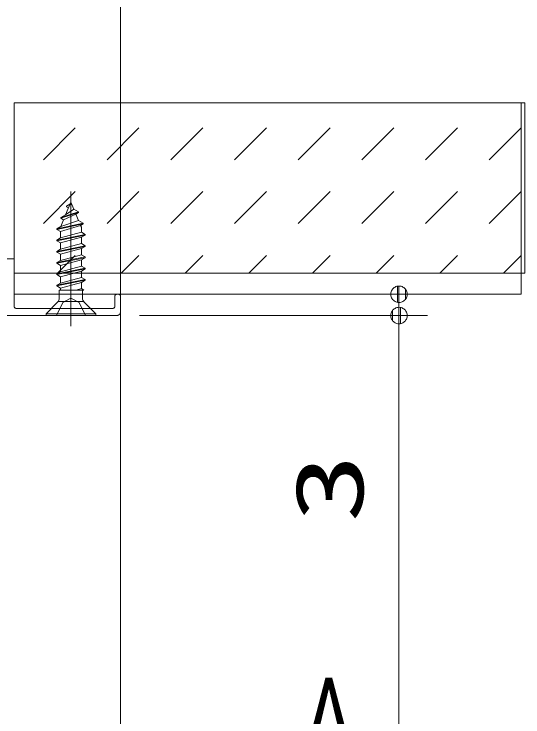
# Model space of a CAD drawing. Units: millimetres on the paper. Extents: x -305 to 305, y -152 to 152.
# Drawn here: x 57.33 to 75.27, y 79.58 to 104.36 of the extents above; entities that cross this region are included whole.
import ezdxf
from ezdxf.enums import TextEntityAlignment as Align

# ---------------------------------------------------------------- set-up
doc = ezdxf.new("R2010")
doc.units = ezdxf.units.MM
for name, pattern in [('LONG_CHAIN', [21, 18, -1, 1, -1]), ('LONG_DASHED2', [13, 12, -1]), ('LONG_DOUBLE_CHAIN', [21.8, 18, -1, 0.6, -0.6, 0.6, -1])]:
    doc.linetypes.add(name, pattern=pattern)
doc.layers.add('0-2_0', color=7, linetype='Continuous', lineweight=9)
doc.layers.add('0-3_S3', color=7, linetype='Continuous', lineweight=9)
doc.styles.add('ＭＳ ゴシック', font='')
doc.styles.get('ＭＳ ゴシック').set_extended_font_data('MS Gothic')

# ---------------------------------------------------------------- blocks, each defined once
blk = doc.blocks.new('_DOTSMALL')
at = {"layer": '0-2_0'}
for p, q in [((0.0746, 0.1), (-0.0746, 0.1)), ((0.1223, -0.0248), (-0.1223, -0.0248))]:
    blk.add_line(p, q, dxfattribs=at)
for points in [[(0.125, 0), (0.124, 0.0157), (0.1211, 0.0311), (0.1162, 0.046), (0.1095, 0.0602), (0.1011, 0.0735), (0.0911, 0.0856), (0.0797, 0.0963), (0.067, 0.1055), (0.0532, 0.1131), (0.0386, 0.1189), (0.0234, 0.1228), (0.0078, 0.1248), (-0.0078, 0.1248), (-0.0234, 0.1228), (-0.0386, 0.1189), (-0.0532, 0.1131), (-0.067, 0.1055), (-0.0797, 0.0963), (-0.0911, 0.0856), (-0.1011, 0.0735), (-0.1095, 0.0602), (-0.1162, 0.046), (-0.1211, 0.0311), (-0.124, 0.0157), (-0.125, 0), (0, 0)], [(-0.125, 0), (-0.124, -0.0157), (-0.1211, -0.0311), (-0.1162, -0.046), (-0.1095, -0.0602), (-0.1011, -0.0735), (-0.0911, -0.0856), (-0.0797, -0.0963), (-0.067, -0.1055), (-0.0532, -0.1131), (-0.0386, -0.1189), (-0.0234, -0.1228), (-0.0078, -0.1248), (0.0078, -0.1248), (0.0234, -0.1228), (0.0386, -0.1189), (0.0532, -0.1131), (0.067, -0.1055), (0.0797, -0.0963), (0.0911, -0.0856), (0.1011, -0.0735), (0.1095, -0.0602), (0.1162, -0.046), (0.1211, -0.0311), (0.124, -0.0157), (0.125, 0), (0, 0)]]:
    blk.add_lwpolyline(points, close=True, dxfattribs=at)

msp = doc.modelspace()

# ---------------------------------------------------------------- linework, layer by layer
at = {"layer": '0-3_S3'}
for p, q in [((61.082, 94.485), (61.082, 122.095)), ((61.082, 93.734), (61.082, 114.767)), ((58.366, 99.224), (59.488, 100.347)), ((60.611, 99.224), (61.734, 100.347)), ((62.856, 99.224), (63.979, 100.347)), ((65.101, 99.224), (66.224, 100.347)), ((67.346, 99.224), (68.469, 100.347)), ((69.591, 99.224), (70.714, 100.347)), ((71.836, 99.224), (72.959, 100.347)), ((74.081, 99.224), (75.204, 100.347)), ((58.366, 96.979), (59.488, 98.102)), ((60.611, 96.979), (61.734, 98.102)), ((62.856, 96.979), (63.979, 98.102)), ((65.101, 96.979), (66.224, 98.102)), ((67.346, 96.979), (68.469, 98.102)), ((69.591, 96.979), (70.714, 98.102)), ((71.836, 96.979), (72.959, 98.102)), ((74.081, 96.979), (75.204, 98.102)), ((59.334, 97.735), (59.147, 97.284)), ((59.184, 97.587), (59.301, 97.655)), ((59.334, 97.735), (59.44, 97.479)), ((59.147, 97.284), (59.44, 97.479)), ((59.184, 97.562), (59.184, 97.587)), ((59.184, 97.562), (59.247, 97.526)), ((59.44, 97.479), (59.596, 97.389)), ((59.596, 97.364), (59.596, 97.389)), ((58.984, 97.165), (59.596, 97.364)), ((58.984, 97.19), (59.147, 97.284)), ((58.984, 97.165), (59.076, 97.112)), ((59.076, 97.112), (59.509, 97.313)), ((59.509, 97.313), (59.596, 97.364)), ((59.509, 97.313), (59.601, 97.089)), ((58.834, 96.792), (59.771, 96.991)), ((58.834, 96.767), (59.771, 96.966)), ((59.675, 96.911), (58.965, 96.692)), ((59.076, 97.112), (58.978, 96.876)), ((58.978, 96.876), (59.601, 97.089)), ((59.601, 97.089), (59.771, 96.991)), ((59.675, 96.911), (59.771, 96.966)), ((59.675, 96.911), (59.703, 96.845)), ((59.771, 96.966), (59.771, 96.991)), ((58.834, 96.792), (58.978, 96.876)), ((58.834, 96.767), (58.834, 96.792)), ((58.834, 96.767), (58.965, 96.692)), ((58.965, 96.471), (58.965, 96.692)), ((58.965, 96.471), (59.703, 96.669)), ((59.703, 96.669), (59.703, 96.845)), ((59.703, 96.669), (59.834, 96.594)), ((59.834, 96.594), (58.834, 96.395)), ((58.834, 96.37), (59.834, 96.569)), ((58.834, 96.395), (58.965, 96.471)), ((58.834, 96.37), (58.834, 96.395)), ((59.703, 96.493), (58.965, 96.294)), ((59.703, 96.493), (59.834, 96.569)), ((59.703, 96.272), (59.703, 96.493)), ((59.834, 96.569), (59.834, 96.594)), ((58.834, 96.37), (58.965, 96.294)), ((58.834, 95.997), (59.834, 96.196)), ((59.834, 96.171), (58.834, 95.972)), ((58.965, 96.073), (58.965, 96.294)), ((58.965, 96.073), (59.703, 96.272)), ((59.703, 96.272), (59.834, 96.196)), ((59.703, 96.095), (59.834, 96.171)), ((59.834, 96.171), (59.834, 96.196)), ((58.834, 95.997), (58.965, 96.073)), ((58.834, 95.972), (58.834, 95.997)), ((58.834, 95.972), (58.965, 95.897)), ((59.703, 96.095), (58.965, 95.897)), ((59.703, 95.874), (59.703, 96.095)), ((42.832, 95.735), (57.332, 95.735)), ((57.332, 95.735), (57.332, 94.485)), ((58.834, 95.6), (59.834, 95.799)), ((59.834, 95.774), (58.834, 95.575)), ((58.834, 95.6), (58.965, 95.676)), ((58.866, 95.234), (59.488, 95.856)), ((58.965, 95.676), (58.965, 95.897)), ((58.965, 95.676), (59.703, 95.874)), ((59.703, 95.698), (58.965, 95.499)), ((59.703, 95.874), (59.834, 95.799)), ((59.703, 95.698), (59.834, 95.774)), ((59.703, 95.477), (59.703, 95.698)), ((59.834, 95.774), (59.834, 95.799)), ((61.111, 95.234), (61.734, 95.856)), ((63.356, 95.234), (63.979, 95.856)), ((65.601, 95.234), (66.224, 95.856)), ((67.846, 95.234), (68.469, 95.856)), ((70.091, 95.234), (70.714, 95.856)), ((72.336, 95.234), (72.959, 95.856)), ((74.581, 95.234), (75.204, 95.856)), ((58.834, 95.575), (58.834, 95.6)), ((58.834, 95.575), (58.965, 95.499)), ((58.965, 95.499), (58.965, 95.278)), ((58.965, 95.278), (59.703, 95.477)), ((59.703, 95.477), (59.834, 95.401)), ((57.332, 95.16), (57.332, 94.06)), ((58.834, 95.202), (59.834, 95.401)), ((59.834, 95.376), (58.834, 95.177)), ((58.834, 95.202), (58.965, 95.278)), ((58.834, 95.177), (58.834, 95.202)), ((58.834, 95.177), (58.965, 95.102)), ((59.703, 95.3), (58.965, 95.102)), ((59.703, 95.3), (59.834, 95.376)), ((59.703, 95.079), (59.703, 95.3)), ((59.834, 95.376), (59.834, 95.401)), ((58.834, 94.805), (59.834, 95.004)), ((59.834, 94.979), (58.834, 94.78)), ((58.965, 95.102), (58.965, 94.881)), ((58.965, 94.881), (59.703, 95.079)), ((59.703, 95.079), (59.834, 95.004)), ((59.703, 94.903), (59.834, 94.979)), ((59.834, 94.979), (59.834, 95.004)), ((58.834, 94.805), (58.965, 94.881)), ((58.834, 94.78), (58.834, 94.805)), ((58.834, 94.78), (58.965, 94.704)), ((59.703, 94.903), (58.965, 94.704)), ((58.965, 94.704), (58.965, 94.632)), ((59.516, 94.632), (59.703, 94.682)), ((59.703, 94.682), (59.703, 94.903)), ((59.703, 94.682), (59.789, 94.632)), ((61.082, 94.486), (57.332, 94.486)), ((61.084, 94.485), (57.334, 94.485)), ((59.789, 94.632), (58.925, 94.632)), ((58.925, 94.347), (58.925, 94.632)), ((59.743, 94.347), (59.743, 94.632)), ((60.957, 94.485), (61.007, 94.485)), ((61.082, 14.11), (61.082, 94.485)), ((70.9, 94.484), (70.9, 93.734)), ((58.459, 93.797), (58.866, 94.205)), ((59.771, 94.235), (58.896, 94.235)), ((60.882, 94.06), (60.882, 94.41)), ((61.082, 94.41), (61.082, 93.86)), ((57.407, 93.985), (60.807, 93.985)), ((60.957, 93.735), (53.107, 93.735)), ((58.459, 93.735), (58.459, 93.797)), ((58.459, 93.797), (60.209, 93.797)), ((58.459, 93.735), (60.209, 93.735)), ((58.459, 93.735), (60.209, 93.735)), ((61.757, 93.734), (71.9, 93.734)), ((70.9, 93.734), (70.4, 93.734)), ((70.9, 93.734), (70.9, 85.427)), ((70.9, 93.734), (70.9, 14.859))]:
    msp.add_line(p, q, dxfattribs=at)
at = {"layer": '0-3_S3', "linetype": 'LONG_DOUBLE_CHAIN'}
for p, q in [((57.332, 101.234), (75.207, 101.234)), ((57.332, 94.484), (57.332, 101.234)), ((75.207, 94.484), (75.207, 101.234)), ((57.332, 94.484), (75.207, 94.484))]:
    msp.add_line(p, q, dxfattribs=at)
at = {"layer": '0-3_S3', "linetype": 'LONG_CHAIN'}
msp.add_line((59.334, 93.36), (59.334, 98.109), dxfattribs=at)
at = {"layer": '0-3_S3', "linetype": 'LONG_DASHED2'}
for p, q in [((59.62, 94.189), (59.334, 94.341)), ((59.846, 93.735), (59.62, 94.189))]:
    msp.add_line(p, q, dxfattribs=at)
at = {"layer": '0-3_S3'}
msp.add_lwpolyline([(75.332, 95.234), (57.332, 95.234), (57.332, 101.234), (75.332, 101.234)], close=True, dxfattribs=at)
for points in [[(58.984, 97.165), (58.984, 97.19), (59.596, 97.389)], [(57.327, 95.186), (57.327, 95.183), (57.328, 95.181), (57.329, 95.179), (57.329, 95.177), (57.33, 95.174), (57.33, 95.172), (57.331, 95.17), (57.331, 95.167), (57.332, 95.165), (57.332, 95.163), (57.332, 95.16), (57.332, 95.16)], [(60.882, 94.41), (60.882, 94.413), (60.883, 94.415), (60.883, 94.417), (60.883, 94.42), (60.884, 94.422), (60.884, 94.424), (60.885, 94.427), (60.885, 94.429), (60.886, 94.431), (60.887, 94.433), (60.887, 94.436), (60.888, 94.438), (60.889, 94.44), (60.89, 94.442), (60.891, 94.444), (60.892, 94.447), (60.893, 94.449), (60.894, 94.451), (60.895, 94.453), (60.897, 94.455), (60.898, 94.456), (60.899, 94.458), (60.901, 94.46), (60.902, 94.462), (60.904, 94.463), (60.906, 94.465), (60.907, 94.467), (60.909, 94.468), (60.911, 94.469), (60.913, 94.471), (60.915, 94.472), (60.917, 94.473), (60.919, 94.474), (60.921, 94.475), (60.923, 94.477), (60.925, 94.477), (60.927, 94.478), (60.93, 94.479), (60.932, 94.48)], [(60.932, 94.48), (60.934, 94.481), (60.936, 94.481), (60.939, 94.482), (60.941, 94.483), (60.943, 94.483), (60.946, 94.484), (60.948, 94.484), (60.95, 94.485), (60.953, 94.485), (60.955, 94.485), (60.957, 94.485)], [(61.007, 94.485), (61.009, 94.485), (61.012, 94.485), (61.014, 94.485), (61.016, 94.484), (61.019, 94.484), (61.021, 94.483), (61.023, 94.483), (61.026, 94.482), (61.028, 94.481), (61.03, 94.481), (61.032, 94.48), (61.035, 94.479), (61.037, 94.478), (61.039, 94.477), (61.041, 94.477), (61.043, 94.475), (61.045, 94.474), (61.047, 94.473), (61.049, 94.472), (61.051, 94.471), (61.053, 94.469), (61.055, 94.468), (61.057, 94.467), (61.058, 94.465), (61.06, 94.463), (61.062, 94.462), (61.063, 94.46), (61.065, 94.458), (61.066, 94.456), (61.067, 94.455), (61.069, 94.453), (61.07, 94.451), (61.071, 94.449), (61.072, 94.447), (61.073, 94.444), (61.074, 94.442), (61.075, 94.44), (61.076, 94.438), (61.077, 94.436)], [(61.077, 94.436), (61.077, 94.433), (61.078, 94.431), (61.079, 94.429), (61.079, 94.427), (61.08, 94.424), (61.08, 94.422), (61.081, 94.42), (61.081, 94.417), (61.082, 94.415), (61.082, 94.413), (61.082, 94.41)], [(60.209, 93.735), (60.209, 93.797), (59.801, 94.205)], [(57.332, 94.06), (57.332, 94.058), (57.333, 94.056), (57.333, 94.054), (57.333, 94.051), (57.334, 94.049), (57.334, 94.047), (57.335, 94.044), (57.335, 94.042), (57.336, 94.04), (57.337, 94.037), (57.337, 94.035), (57.338, 94.033), (57.339, 94.031), (57.34, 94.029), (57.341, 94.026), (57.342, 94.024), (57.343, 94.022), (57.344, 94.02), (57.345, 94.018), (57.347, 94.016), (57.348, 94.014), (57.349, 94.013), (57.351, 94.011), (57.352, 94.009), (57.354, 94.007), (57.356, 94.006), (57.357, 94.004), (57.359, 94.003), (57.361, 94.001), (57.363, 94), (57.365, 93.999), (57.367, 93.998), (57.369, 93.996), (57.371, 93.995), (57.373, 93.994), (57.375, 93.993), (57.377, 93.992), (57.38, 93.992), (57.382, 93.991)], [(57.382, 93.991), (57.384, 93.99), (57.386, 93.989), (57.389, 93.989), (57.391, 93.988), (57.393, 93.988), (57.396, 93.987), (57.398, 93.987), (57.4, 93.986), (57.403, 93.986), (57.405, 93.986), (57.407, 93.985)], [(60.807, 93.985), (60.809, 93.986), (60.812, 93.986), (60.814, 93.986), (60.816, 93.987), (60.819, 93.987), (60.821, 93.988), (60.823, 93.988), (60.826, 93.989), (60.828, 93.989), (60.83, 93.99), (60.832, 93.991), (60.835, 93.992), (60.837, 93.992), (60.839, 93.993), (60.841, 93.994), (60.843, 93.995), (60.845, 93.996), (60.847, 93.998), (60.849, 93.999), (60.851, 94), (60.853, 94.001), (60.855, 94.003), (60.857, 94.004), (60.858, 94.006), (60.86, 94.007), (60.862, 94.009), (60.863, 94.011), (60.865, 94.013), (60.866, 94.014), (60.867, 94.016), (60.869, 94.018), (60.87, 94.02), (60.871, 94.022), (60.872, 94.024), (60.873, 94.026), (60.874, 94.029), (60.875, 94.031), (60.876, 94.033), (60.877, 94.035)], [(60.877, 94.035), (60.877, 94.037), (60.878, 94.04), (60.879, 94.042), (60.879, 94.044), (60.88, 94.047), (60.88, 94.049), (60.881, 94.051), (60.881, 94.054), (60.882, 94.056), (60.882, 94.058), (60.882, 94.06)], [(60.999, 93.744), (60.995, 93.743), (60.992, 93.742), (60.988, 93.741), (60.984, 93.74), (60.98, 93.739), (60.976, 93.738), (60.972, 93.737), (60.969, 93.737), (60.965, 93.736), (60.961, 93.736), (60.957, 93.735), (60.957, 93.735)], [(61.082, 93.86), (61.082, 93.857), (61.081, 93.853), (61.081, 93.849), (61.08, 93.845), (61.079, 93.841), (61.079, 93.837), (61.078, 93.833), (61.077, 93.83), (61.076, 93.826), (61.074, 93.822), (61.073, 93.818), (61.072, 93.815), (61.07, 93.811), (61.069, 93.807), (61.067, 93.804), (61.066, 93.8), (61.064, 93.797), (61.062, 93.793), (61.06, 93.79), (61.058, 93.787), (61.055, 93.784), (61.053, 93.781), (61.051, 93.778), (61.048, 93.775), (61.045, 93.772), (61.043, 93.769), (61.04, 93.767), (61.037, 93.764), (61.034, 93.762), (61.031, 93.76), (61.027, 93.758), (61.024, 93.756), (61.021, 93.754), (61.017, 93.752), (61.014, 93.75), (61.01, 93.749), (61.007, 93.747), (61.003, 93.746), (60.999, 93.744)]]:
    msp.add_lwpolyline(points, dxfattribs=at)
at = {"layer": '0-3_S3', "linetype": 'LONG_DASHED2'}
msp.add_lwpolyline([(58.821, 93.735), (59.048, 94.189), (59.334, 94.341)], dxfattribs=at)
at = {"layer": '0-3_S3'}
for centre, start, end in [((58.725, 94.347), 315, 0), ((59.943, 94.347), 180, 225)]:
    msp.add_arc(centre, 0.2, start, end, dxfattribs=at)

# ---------------------------------------------------------------- block references
at = {"layer": '0-3_S3', "xscale": 2.32, "yscale": 2.32}
for p, rotation in [((70.9, 94.484), 270), ((70.9, 93.734), 90), ((70.9, 93.734), 90)]:
    msp.add_blockref('_DOTSMALL', p, dxfattribs=dict(at, rotation=rotation))

# ---------------------------------------------------------------- texts
at = {"layer": '0-3_S3', "style": 'ＭＳ ゴシック'}
for s, width, p in [('3', 1.5, (70.363, 86.427)), ('《1850》 1950 <2100>', 1.55, (70.363, 30.407))]:
    msp.add_text(s, height=2.405, rotation=90, dxfattribs=dict(at, width=width)).set_placement(p, align=Align.BOTTOM_LEFT)

doc.saveas('drawing.dxf')
